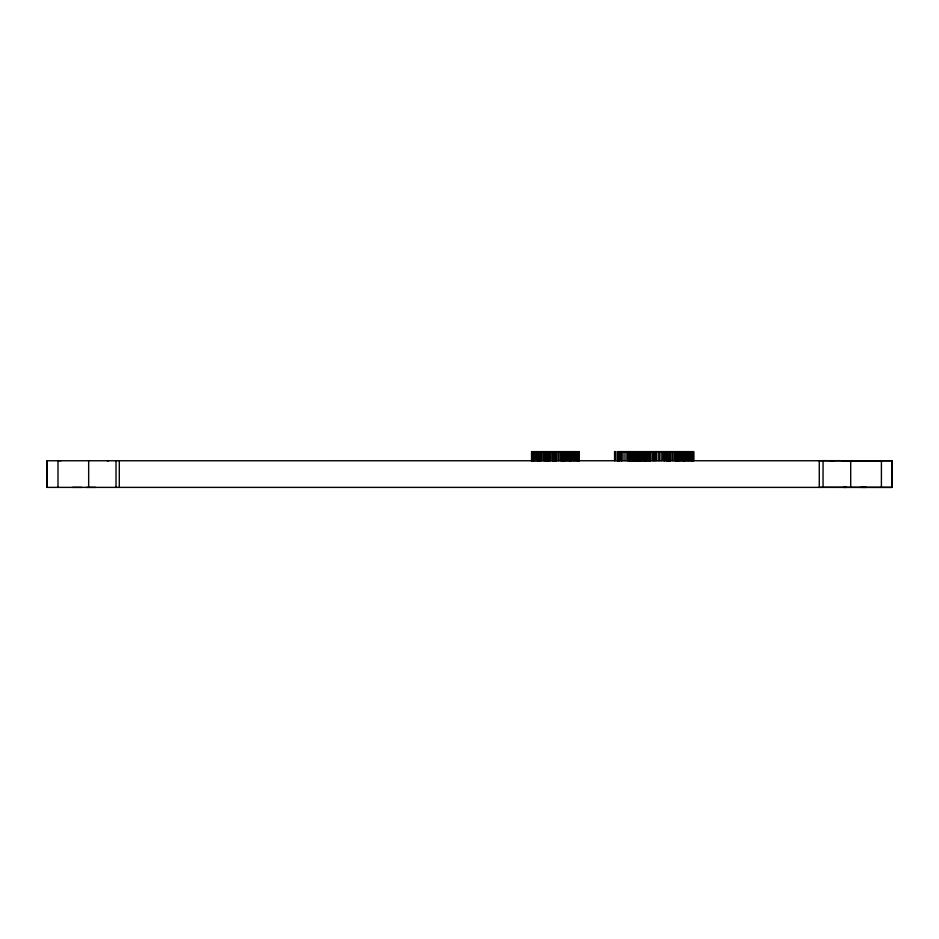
<?xml version="1.0" encoding="UTF-8"?>
<svg xmlns="http://www.w3.org/2000/svg" width="939" height="939" viewBox="0 0 939 939"><rect width="100%" height="100%" fill="white"/><g stroke="black" fill="none" stroke-linecap="round" stroke-linejoin="round"><path stroke-width="1.41" d="M823.057 460.673L819.266 460.756L819.266 487.376L823.045 487.306L823.057 460.673L892.05 460.744L892.038 487.376L46.95 487.376L46.95 460.756L892.05 460.744M850.699 487.341L850.711 460.709M892.038 487.376L881.404 487.376L881.416 460.732M539.444 451.624L539.444 460.756L539.514 451.624L531.544 451.624L531.544 460.756M643.884 460.756L643.884 451.624L693.628 451.624L693.628 460.756M59.673 460.756L60.835 460.756M107.14 460.756L108.572 460.756M830.24 460.756L833.926 460.756M842.095 460.756L874.514 460.744M875.218 460.756L878.986 460.744M72.585 487.376L81.846 487.376M86.634 487.376L95.649 487.376M843.21 487.376L846.602 487.376M860.781 487.376L866.263 487.376M823.045 487.306L881.404 487.376M891.71 460.756L891.71 487.376M693.545 451.624L693.569 460.756M693.311 451.624L693.311 460.756M692.876 451.624L692.865 460.756M692.642 451.624L692.618 460.756M692.243 451.624L692.243 460.756M691.75 451.624L691.75 460.756M691.139 451.624L691.139 460.756M690.4 451.624L690.4 460.756M689.555 451.624L689.555 460.756M688.651 451.624L688.651 460.756M687.9 451.624L687.9 460.756M687.184 451.624L687.184 460.756M685.916 451.624L685.916 460.756M685.094 451.624L685.094 460.756M684.883 451.624L684.883 460.756M684.519 451.624L684.519 460.756M684.026 451.624L684.026 460.756M683.416 451.624L683.416 460.756M682.712 451.624L682.712 460.756M681.914 451.624L681.914 460.756M681.033 451.624L681.033 460.756M680.141 451.624L680.141 460.756M679.355 451.624L679.355 460.756M678.651 451.624L678.651 460.756M678.04 451.624L678.04 460.756M677.547 451.624L677.547 460.756M677.195 451.624L677.195 460.756M676.28 451.624L676.28 460.756M675.869 451.624L675.916 460.756M675.751 451.624L675.716 460.756M675.564 451.624L675.564 460.756M675.047 451.624L675.223 460.756M673.991 451.624L673.991 460.756M672.406 451.624L672.406 460.756M670.798 451.624L670.798 460.756M670.176 451.624L670.176 460.756M669.624 451.624L669.624 460.756M669.19 451.624L669.19 460.756M669.002 451.624L669.002 460.756M668.873 451.624L668.897 460.756M668.662 451.624L668.685 460.756M667.875 451.624L667.875 460.756M667.253 451.624L667.253 460.756M666.702 451.624L666.702 460.756M666.232 451.624L666.408 460.756M664.859 451.624L664.859 460.756M664.718 451.624L664.718 460.756M663.286 451.624L663.286 460.756M661.854 451.624L661.854 460.756M659.917 451.624L659.917 460.756M658.791 451.624L658.791 460.756M656.807 451.624L656.807 460.756M655.457 451.624L655.457 460.756M654.072 451.624L654.072 460.756M653.79 451.624L653.79 460.756M652.476 451.624L652.452 460.756M650.727 451.624L650.727 460.756M650.328 451.624L650.328 460.756M649.87 451.624L649.87 460.756M649.319 451.624L649.319 460.756M648.673 451.624L648.673 460.756M647.945 451.624L647.945 460.756M647.147 451.624L647.147 460.756M646.431 451.624L646.431 460.756M645.809 451.624L645.809 460.756M645.257 451.624L645.257 460.756M644.788 451.624L644.788 460.756M644.541 451.624L644.541 460.756M644.4 451.624L644.4 460.756M643.943 451.624L644.119 460.756M643.684 460.756L643.684 451.624L629.658 451.624L629.752 460.756M642.311 451.624L642.311 460.756M641.771 451.624L641.771 460.756M641.243 451.624L641.243 460.756M640.691 451.624L640.691 460.756M640.081 451.624L640.081 460.756M639.4 451.624L639.4 460.756M638.802 451.624L638.802 460.756M638.309 451.624L638.309 460.756M637.957 451.624L637.957 460.756M637.346 451.624L637.346 460.756M636.748 451.624L636.748 460.756M636.126 451.624L636.126 460.756M635.457 451.624L635.457 460.756M634.964 451.624L634.964 460.756M634.506 451.624L634.506 460.756M634.107 451.624L634.107 460.756M633.755 451.624L633.755 460.756M633.461 451.624L633.461 460.756M633.25 451.624L633.25 460.756M633.074 451.624L633.121 460.756M632.722 451.624L632.722 460.756M630.28 451.624L630.28 460.756M630.198 451.624L630.198 460.756M629.189 460.756L629.189 451.624L617.897 451.624L617.897 460.756M628.625 451.624L628.661 460.756M627.815 451.624L627.815 460.756M626.947 451.624L626.947 460.756M624.987 451.624L624.987 460.756M622.968 451.624L622.968 460.756M621.407 451.624L621.407 460.756M621.231 451.624L621.231 460.756M619.81 451.624L619.81 460.756M619.271 451.624L619.271 460.756M618.778 451.624L618.778 460.756M618.39 451.624L618.39 460.756M618.12 451.624L618.12 460.756M617.956 451.624L617.956 460.756M615.949 460.756L615.949 451.624L614.576 451.624L614.576 460.756M579.128 460.756L579.128 451.624L547.637 451.624L547.637 460.756M578.952 451.624L578.952 460.756M578.706 451.624L578.706 460.756M578.318 451.624L578.318 460.756M577.837 451.624L577.837 460.756M577.227 451.624L577.227 460.756M576.476 451.624L576.476 460.756M575.63 451.624L575.63 460.756M574.727 451.624L574.727 460.756M573.987 451.624L573.987 460.756M573.26 451.624L573.26 460.756M572.004 451.624L572.004 460.756M571.17 451.624L571.17 460.756M570.971 451.624L570.959 460.756M570.619 451.624L570.607 460.756M570.102 451.624L570.102 460.756M569.492 451.624L569.492 460.756M568.788 451.624L568.788 460.756M568.001 451.624L568.001 460.756M567.109 451.624L567.109 460.756M566.229 451.624L566.229 460.756M565.431 451.624L565.431 460.756M564.726 451.624L564.726 460.756M564.128 451.624L564.128 460.756M563.635 451.624L563.635 460.756M563.435 451.624L563.435 460.756M563.283 451.624L563.283 460.756M563.071 451.624L563.001 460.756L562.931 451.624M562.52 451.624L562.52 460.756M562.179 451.624L562.179 460.756M562.05 451.624L561.992 460.756L561.945 451.624M561.651 451.624L561.651 460.756M561.205 451.624L561.299 460.756M561.123 451.624L561.123 460.756M560.067 451.624L560.067 460.756M558.482 451.624L558.482 460.756M556.874 451.624L556.874 460.756M556.264 451.624L556.264 460.756M555.712 451.624L555.712 460.756M555.266 451.624L555.125 460.756M554.961 451.624L554.961 460.756M554.409 451.624L554.409 460.756M553.787 451.624L553.787 460.756M553.259 451.624L553.259 460.756M552.813 451.624L552.813 460.756M552.496 451.624L552.531 460.756M550.97 451.624L550.97 460.756M550.184 451.624L550.184 460.756M549.491 451.624L549.491 460.756M548.869 451.624L548.869 460.756M548.27 451.624L548.27 460.756M547.907 451.624L547.907 460.756M546.956 460.756L547.003 451.624L540.324 451.624L540.324 460.756M546.838 451.624L546.721 460.756M546.451 451.624L546.486 460.756M546.017 451.624L546.017 460.756M545.512 451.624L545.512 460.756M544.925 451.624L544.925 460.756M544.256 451.624L544.256 460.756M543.517 451.624L543.517 460.756M541.967 451.624L541.967 460.756M540.841 451.624L540.841 460.756M540.664 451.624L540.664 460.756M540.453 451.624L540.453 460.756M539.221 451.624L539.221 460.756M538.857 451.624L538.857 460.756M538.34 451.624L538.34 460.756M537.707 451.624L537.707 460.756M536.979 451.624L536.979 460.756M536.157 451.624L536.157 460.756M535.253 451.624L535.253 460.756M534.444 451.624L534.444 460.756M533.728 451.624L533.728 460.756M533.106 451.624L533.106 460.756M532.577 451.624L532.577 460.756M532.131 451.624L532.131 460.756M531.814 451.624L531.72 460.756M119.3 460.756L119.3 487.376M116.013 460.756L116.013 487.376M88.665 460.756L88.665 487.376M57.995 460.756L57.995 487.376M47.22 460.756L47.22 487.376M677.007 460.756L676.984 451.624L676.949 460.756M631.208 460.756L631.208 451.624L631.114 460.756M554.773 460.756L554.773 451.624L554.703 460.756"/></g></svg>
